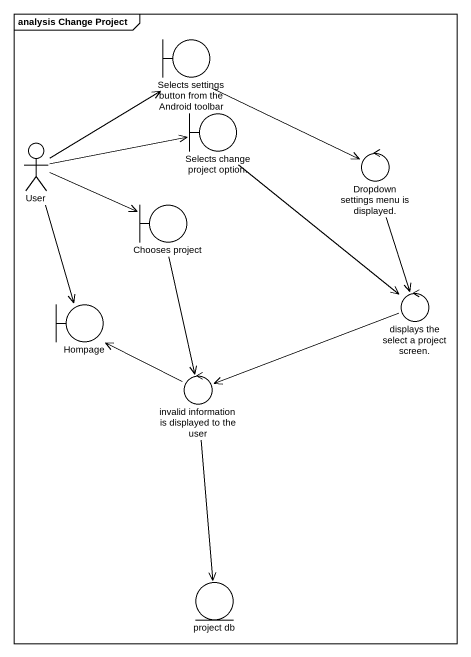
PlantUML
@startuml
mainframe analysis Change Project
boundary "Selects settings button from the Android toolbar" as Selects_settings_button
boundary "Selects change project option." as Selects_change_project
actor User
control "Dropdown settings menu is displayed." as Dropdown_settings_menu_is
boundary "Chooses project" as Chooses_project
boundary Hompage
control "displays the select a project screen." as displays_the_select_a
control "invalid information is displayed to the user" as invalid_information_is
entity "project db" as project_db
Selects_settings_button -right-> Dropdown_settings_menu_is
Selects_change_project --> displays_the_select_a
User -up-> Selects_settings_button
User -right-> Selects_change_project
User -right-> Chooses_project
User --> Hompage
Dropdown_settings_menu_is --> displays_the_select_a
Chooses_project --> invalid_information_is
displays_the_select_a -left-> invalid_information_is
invalid_information_is -up-> Hompage
invalid_information_is --> project_db
@enduml
